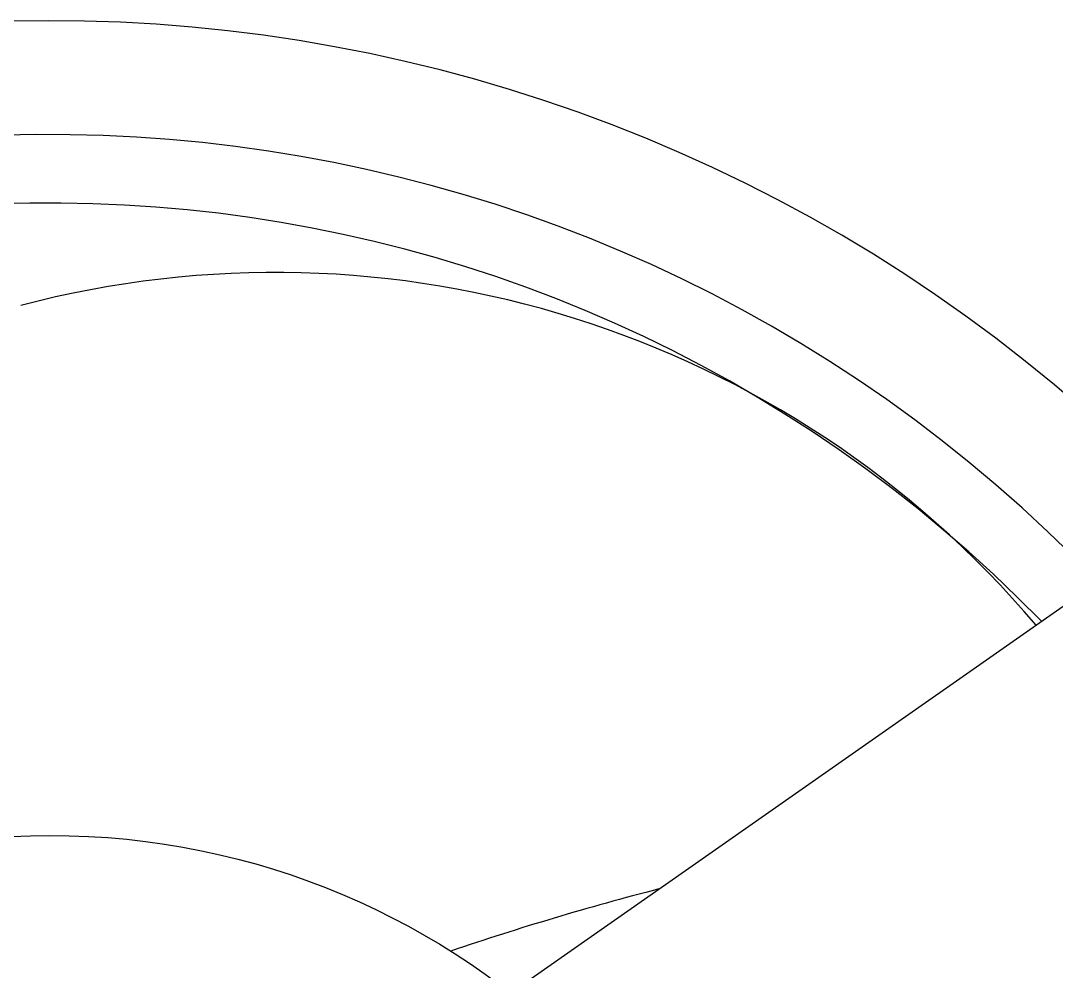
# Model space of a CAD drawing. Header units: metres. Extents: x 26.3 to 44.2, y 14.4 to 19.6.
# Drawn here: x 27.4963 to 27.6615, y 15.3038 to 15.4555 of the extents above; entities that cross this region are included whole.
import ezdxf

# ---------------------------------------------------------------- set-up
doc = ezdxf.new("R2010")
doc.units = ezdxf.units.M
doc.header["$MEASUREMENT"] = 0
for name, color, linetype in [('Frame(Steel)', 140, 'Continuous'), ('Rims', 10, 'Continuous'), ('Spokes', 50, 'Continuous'), ('Tyres', 190, 'Continuous')]:
    doc.layers.add(name, color=color, linetype=linetype)

msp = doc.modelspace()

# ---------------------------------------------------------------- linework, layer by layer
at = {"layer": 'Frame(Steel)'}
msp.add_line((27.47414886926935, 15.23013584433473), (27.700772458618, 15.3888193899328), dxfattribs=at)
at = {"layer": 'Rims'}
for centre, radius, start, end in [((27.53694766796599, 15.25631423115674), 0.1590271137, 40.25889826515345, 104.7930936222938), ((27.71151642443795, 14.8769665215853), 0.4543631819999999, 104.4490926965152, 108.8193396021504)]:
    msp.add_arc(centre, radius, start, end, dxfattribs=at)
at = {"layer": 'Spokes'}
msp.add_circle((27.50098388748578, 15.20550688165178), 0.12, dxfattribs=at)
at = {"layer": 'Tyres'}
for radius, start, end in [(0.2498997501, 43.16132281393833, 26.68011189539778), (0.23172522282, 43.80632544751386, 26.02310595256806), (0.2208077144671304, 44.24546749087928, 25.57576713474084)]:
    msp.add_arc((27.50098388748578, 15.20561777824604), radius, start, end, dxfattribs=at)

doc.saveas('drawing.dxf')
